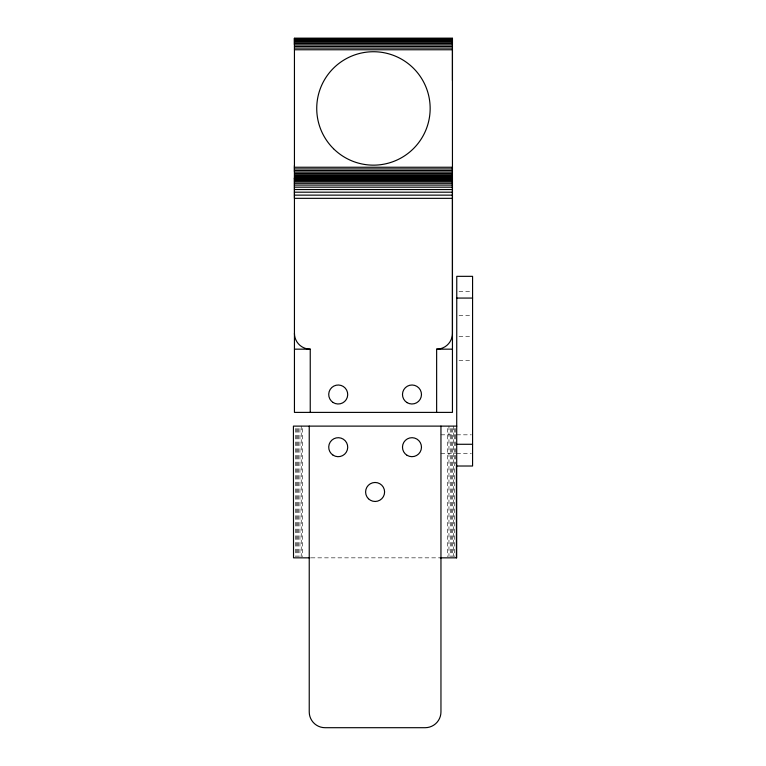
<?xml version="1.0" encoding="UTF-8"?>
<svg xmlns="http://www.w3.org/2000/svg" width="766" height="766" viewBox="0 0 766 766"><rect width="100%" height="100%" fill="white"/><g stroke="black" fill="none" stroke-linecap="round" stroke-linejoin="round"><path stroke-width="0.57" stroke-dasharray="3.83 2.87" d="M459.025 291.578L471.444 291.578M459.025 315.554L472.574 315.554M459.025 336.628L472.574 336.628M459.025 360.604L471.444 360.604M440.957 434.82L455.636 434.82M456.766 434.82L471.444 434.82M440.957 453.654L455.636 453.654M456.766 453.654L471.444 453.654M311.14 557.84L439.77 557.84M455.349 428.491L455.349 464.091M454.583 428.491L454.583 556.652M453.683 426.116L453.683 556.652M452.639 428.491L452.639 556.652M451.5 428.491L451.5 556.652M450.255 428.491L450.255 556.652M448.953 426.116L448.953 556.652M447.603 428.491L447.603 556.652M302.589 428.491L302.589 556.652M301.239 426.116L301.239 556.652M299.937 428.491L299.937 556.652M298.702 428.491L298.702 556.652M297.553 428.491L297.553 556.652M296.519 428.491L296.519 556.652M295.609 428.491L295.609 556.652"/><path stroke-width="1.15" d="M452.447 38.3L452.438 44.897L294.422 44.897L294.422 38.31L452.447 38.3L452.447 412.395L294.441 412.395L294.441 38.3M294.422 165.533L294.422 172.12L452.438 172.12L452.438 167.247L294.422 167.247M452.447 198.346L294.431 198.337L294.422 177.702L452.438 177.702L452.447 333.363A15.808 15.808 0 0 1 436.639 349.162L436.639 412.395M452.438 80.459L452.438 49.761L294.422 49.761M294.422 178.698L452.438 178.708M294.422 38.424L452.438 38.424M294.422 38.76L452.438 38.76M294.422 39.315L452.438 39.315M294.422 40.071L452.438 40.081M294.422 41.029L452.438 41.038M294.422 42.168L452.438 42.168M294.422 43.461L452.438 43.471M294.422 46.439L452.438 46.448M294.422 48.076L452.438 48.076M294.422 168.941L452.438 168.941M294.422 170.569L452.438 170.569M294.422 173.547L452.438 173.547M294.422 174.849L452.438 174.849M294.422 175.979L452.438 175.979M294.422 176.936L452.438 176.936M294.422 178.258L452.438 178.258M294.422 178.593L452.438 178.593M294.431 178.976L452.438 178.985M294.431 179.608L452.438 179.617M294.431 180.537L452.438 180.546M294.431 181.762L452.438 181.762M294.431 183.275L452.438 183.275M294.431 185.075L452.438 185.085M294.431 187.163L452.447 187.172M294.431 189.537L452.447 189.547M294.431 192.189L452.447 192.199M294.431 195.129L452.447 195.139M456.766 298.07L472.574 298.07M294.441 349.162L310.24 349.162L310.24 412.395M436.639 349.162L452.447 349.162M456.766 426.116L293.426 426.116L293.522 557.84L309.943 557.84M456.766 444.28L472.574 444.28M456.766 466.015L472.574 466.015L472.574 276.335L456.766 276.335L456.67 557.84L440.249 557.84M456.402 465.278L456.402 557.84M440.957 426.116L440.957 711.892A15.808 15.808 0 0 1 425.149 727.7L325.043 727.7A15.808 15.808 0 0 1 309.234 711.892L309.234 426.116M310.24 349.162A15.808 15.808 0 0 1 294.441 333.363M333.105 402.504A9.498 9.498 0 0 0 347.707 394.911A9.498 9.498 0 0 0 333.832 386.074A9.498 9.498 0 0 0 333.105 402.504M407.091 402.638A9.498 9.498 0 0 0 421.472 394.662A9.498 9.498 0 0 0 407.378 386.188A9.498 9.498 0 0 0 407.091 402.638M333.536 148.728A56.703 56.703 0 0 0 428.29 122.857A56.703 56.703 0 0 0 358.507 53.735A56.703 56.703 0 0 0 333.536 148.728M407.091 455.33A9.498 9.498 0 0 0 421.472 447.354A9.498 9.498 0 0 0 407.378 438.88A9.498 9.498 0 0 0 407.091 455.33M333.105 455.195A9.498 9.498 0 0 0 347.707 447.603A9.498 9.498 0 0 0 333.832 438.765A9.498 9.498 0 0 0 333.105 455.195M368.436 498.743A9.498 9.498 0 0 0 384.293 494.357A9.498 9.498 0 0 0 372.563 482.819A9.498 9.498 0 0 0 368.436 498.743"/></g></svg>
